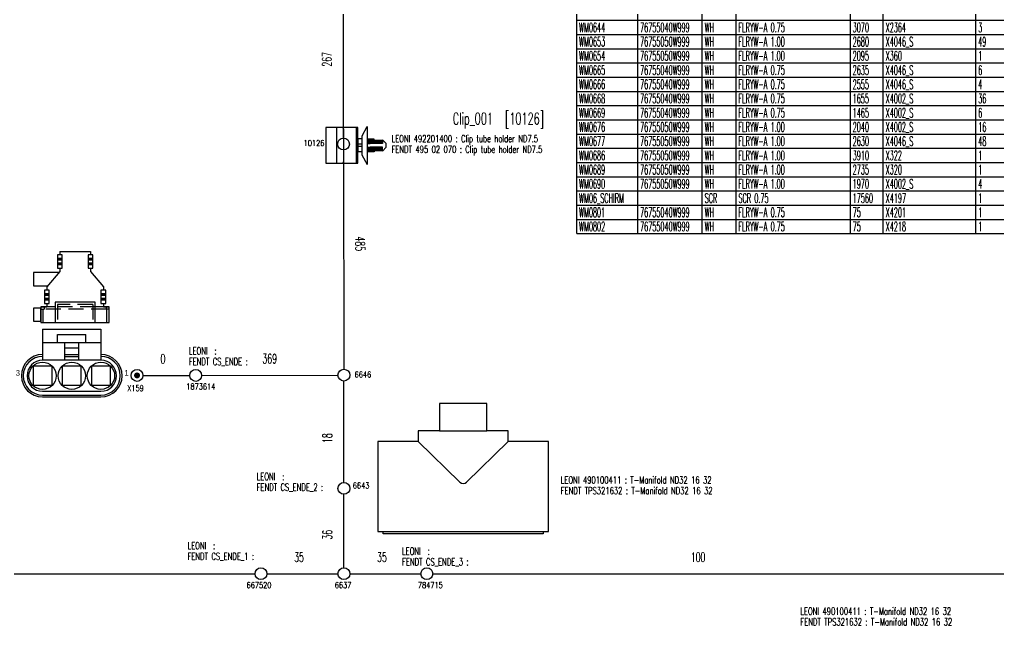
# Model space of a CAD drawing. Header units: millimetres. Extents: x -1 to 4489, y 0 to 1364.
# Drawn here: x 1926.4 to 2339.4, y 848.2 to 1103.8 of the extents above; entities that cross this region are included whole.
import ezdxf

# ---------------------------------------------------------------- set-up
doc = ezdxf.new("R2010")
doc.units = ezdxf.units.MM
doc.linetypes.add('HIDDEN', pattern=[9.525, 6.35, -3.175])
doc.layers.add('LAYER_0', color=7, linetype='Continuous')
doc.layers.add('SYMBOLS', color=7, linetype='Continuous')
doc.styles.add('HS-BUNDLE-DIMENSION', font='ROMANS.SHX', dxfattribs={"width": 0.6, "height": 4})
doc.styles.add('HS-COMP-DESCRIPTION', font='ROMANS.SHX', dxfattribs={"width": 0.6, "height": 5})
doc.styles.add('HS-NODE', font='ROMANS.SHX', dxfattribs={"width": 0.7, "height": 2.5})
doc.styles.add('HS-PART-NO', font='ROMANS.SHX', dxfattribs={"width": 0.7, "height": 3})
doc.styles.add('HS-TABLE-WIRE', font='ROMANS.SHX', dxfattribs={"width": 0.5, "height": 4})
doc.linetypes.add('NW_11_FHW_OPEN', pattern='A,0.0001,["=",Standard,S=0.4,R=0,X=0,Y=-0.2],-0.0001,["[]",Standard,S=0.3,R=0,X=-0.05,Y=-0.15],-0.2', length=0.2002)
doc.linetypes.add('NW_26_FHW_OPEN', pattern='A,0.0001,["=",Standard,S=0.4,R=0,X=0,Y=-0.2],-0.0001,["[]",Standard,S=0.3,R=0,X=-0.05,Y=-0.15],-0.2', length=0.2002)
doc.linetypes.add('NW_6_FHW_OPEN', pattern='A,0.0001,["=",Standard,S=0.4,R=0,X=0,Y=-0.2],-0.0001,["[]",Standard,S=0.3,R=0,X=-0.05,Y=-0.15],-0.2', length=0.2002)

# ---------------------------------------------------------------- blocks, each defined once
blk = doc.blocks.new('492201400')
at = {"layer": 'SYMBOLS', "color": 7}
for points in [[(5.1, 23.932), (6.69, 25.542)], [(8.31, 25.542), (6.69, 25.542)], [(9.9, 23.932), (8.31, 25.542)], [(5.1, 23.932), (6.71, 23.932)], [(5.1, 23.472), (6.7, 23.592)], [(5.1, 23.472), (6.7, 23.472)], [(5.1, 23.032), (6.7, 23.162)], [(5.1, 23.032), (6.7, 23.032)], [(5.1, 22.592), (6.7, 22.712)], [(5.1, 22.592), (6.7, 22.592)], [(5.1, 22.112), (6.7, 22.232)], [(5.1, 22.112), (6.7, 22.112)], [(5.1, 21.622), (6.7, 21.742)], [(5.1, 21.622), (6.7, 21.622)], [(5.1, 21.202), (6.7, 21.332)], [(5.1, 21.202), (6.7, 21.202)], [(5.1, 21.202), (6.7, 21.202)], [(5.1, 20.792), (6.7, 20.922)], [(5.1, 20.792), (6.7, 20.792)], [(6.71, 23.932), (6.7, 23.592)], [(6.7, 23.472), (6.7, 23.162)], [(6.7, 23.032), (6.7, 22.712)], [(6.7, 22.592), (6.7, 22.232)], [(6.7, 22.112), (6.7, 21.742)], [(6.7, 21.622), (6.7, 21.332)], [(6.7, 21.202), (6.7, 20.922)], [(6.7, 20.792), (6.7, 20.522)], [(9.9, 23.932), (8.29, 23.932)], [(8.29, 23.932), (8.3, 23.592)], [(9.9, 23.472), (8.3, 23.592)], [(9.9, 23.472), (8.3, 23.472)], [(8.3, 23.472), (8.3, 23.162)], [(9.9, 23.032), (8.3, 23.162)], [(9.9, 23.032), (8.3, 23.032)], [(8.3, 23.032), (8.3, 22.712)], [(9.9, 22.592), (8.3, 22.712)], [(9.9, 22.592), (8.3, 22.592)], [(8.3, 22.592), (8.3, 22.232)], [(9.9, 22.112), (8.3, 22.232)], [(9.9, 22.112), (8.3, 22.112)], [(8.3, 22.112), (8.3, 21.742)], [(9.9, 21.622), (8.3, 21.742)], [(9.9, 21.622), (8.3, 21.622)], [(8.3, 21.622), (8.3, 21.332)], [(9.9, 21.202), (8.3, 21.332)], [(9.9, 21.202), (8.3, 21.202)], [(9.9, 21.202), (8.3, 21.202)], [(8.3, 21.202), (8.3, 20.922)], [(9.9, 20.792), (8.3, 20.922)], [(9.9, 20.792), (8.3, 20.792)], [(8.3, 20.792), (8.3, 20.522)], [(-0.5, 17.552), (15.5, 17.552)], [(3.49, 15.322), (-0.5, 17.552)], [(5.09, 20.382), (4.82, 20.382), (4.82, 17.712)], [(4.82, 17.712), (4.82, 17.552)], [(5.1, 20.392), (6.7, 20.522)], [(5.1, 20.392), (6.7, 20.392)], [(5.1, 19.952), (6.7, 20.082)], [(5.1, 19.952), (6.7, 19.952)], [(5.1, 19.542), (6.7, 19.662)], [(5.1, 19.542), (6.7, 19.542)], [(5.1, 19.082), (6.7, 19.212)], [(5.1, 19.082), (6.7, 19.082)], [(5.1, 18.682), (6.7, 18.812)], [(5.1, 18.682), (6.7, 18.682)], [(5.1, 18.262), (6.7, 18.382)], [(5.1, 18.262), (6.7, 18.262)], [(5.1, 17.822), (6.7, 17.942)], [(5.1, 17.822), (6.7, 17.822)], [(6.7, 20.392), (6.7, 20.082)], [(6.7, 19.952), (6.7, 19.662)], [(6.7, 19.542), (6.7, 19.212)], [(6.7, 19.082), (6.7, 18.812)], [(6.7, 18.382), (6.7, 18.682)], [(6.7, 17.942), (6.7, 18.262)], [(6.7, 17.822), (6.7, 17.552)], [(9.9, 20.392), (8.3, 20.522)], [(9.9, 20.392), (8.3, 20.392)], [(8.3, 20.392), (8.3, 20.082)], [(9.9, 19.952), (8.3, 20.082)], [(9.9, 19.952), (8.3, 19.952)], [(8.3, 19.952), (8.3, 19.662)], [(9.9, 19.542), (8.3, 19.662)], [(9.9, 19.542), (8.3, 19.542)], [(8.3, 19.542), (8.3, 19.212)], [(9.9, 19.082), (8.3, 19.212)], [(9.9, 19.082), (8.3, 19.082)], [(8.3, 19.082), (8.3, 18.812)], [(9.9, 18.682), (8.3, 18.812)], [(9.9, 18.682), (8.3, 18.682)], [(8.3, 18.382), (8.3, 18.682)], [(9.9, 18.262), (8.3, 18.382)], [(9.9, 18.262), (8.3, 18.262)], [(8.3, 17.942), (8.3, 18.262)], [(9.9, 17.822), (8.3, 17.942)], [(9.9, 17.822), (8.3, 17.822)], [(8.3, 17.822), (8.3, 17.552)], [(9.9, 20.382), (10.17, 20.382), (10.17, 17.712)], [(10.17, 17.712), (10.17, 17.552)], [(11.5, 15.292), (15.5, 17.552)], [(0, 0), (15, 0), (15, 13.5), (0, 13.5), (0, 0)], [(0, 12.836), (15, 12.836)], [(3.5, 15.292), (11.5, 15.292)], [(3.5, 15.292), (11.5, 15.292)], [(4.8, 15.292), (4.8, 13.501)], [(4.8, 13.501), (10.19, 13.501)], [(7.03, 15.292), (7.03, 13.501)], [(7.96, 15.292), (7.96, 13.501)], [(10.19, 15.292), (10.19, 13.501)], [(0.08, 4.535), (15, 4.535)], [(0.5, 7.523), (14.5, 7.523)]]:
    blk.add_lwpolyline(points, dxfattribs=at)
for centre, start, end in [((0.5, 7.023), 90, 180), ((14.5, 7.023), 0, 90)]:
    blk.add_arc(centre, 0.5, start, end, dxfattribs=at)
blk = doc.blocks.new('490100411')
at = {"layer": 'SYMBOLS', "color": 7}
for points in [[(10, 55.001), (-10, 55.001), (-10, 43.501), (10, 43.501), (10, 55.001)], [(-10, 43.501), (-19, 43.501), (-19, 39.001)], [(19, 39.001), (19, 43.501), (10, 43.501)], [(-19, 39.001), (-36, 39.001), (-36, 1), (36, 1), (36, 39.001), (19, 39.001)], [(-1.39, 21.857), (-19, 39.001)], [(19, 39.001), (1.4, 21.857)], [(33.75, 1), (33.75, 0), (-33.75, 0), (-33.75, 1)]]:
    blk.add_lwpolyline(points, dxfattribs=at)
blk.add_arc((0.01, 23.289), 2, 225.74, 314.13, dxfattribs=at)
blk = doc.blocks.new('418469900')
at = {"layer": 'LAYER_0', "color": 7}
for points in [[(-12.21, 28.55), (12.43, 28.55)], [(-12.21, 28.55), (-12.21, 15.47)], [(-5.89, 22.91), (-5.89, 26.3)], [(-5.89, 26.3), (6.11, 26.3)], [(6.11, 22.91), (6.11, 26.3)], [(12.43, 28.55), (12.43, 15.47)], [(-12.21, 22.91), (12.43, 22.91)], [(-2.85, 15.47), (-2.85, 22.91)], [(3.07, 15.47), (3.07, 22.91)], [(-2.85, 20.65), (3.07, 20.65)], [(-2.85, 17.87), (3.07, 17.87)], [(-2.85, 17.07), (3.07, 17.07)], [(-16.21, 4.91), (-8.21, 4.91), (-8.21, 12.91), (-16.21, 12.91), (-16.21, 4.91)], [(12.43, 15.47), (-12.21, 15.47)], [(-3.89, 4.91), (4.11, 4.91), (4.11, 12.91), (-3.89, 12.91), (-3.89, 4.91)], [(8.43, 4.91), (16.43, 4.91), (16.43, 12.91), (8.43, 12.91), (8.43, 4.91)], [(-12.21, 2.35), (12.43, 2.35)], [(-12.21, 0.75), (12.43, 0.75)], [(-12.21, -0.05), (12.43, -0.05)]]:
    blk.add_lwpolyline(points, dxfattribs=at)
for centre in [(-12.21, 8.91), (0.11, 8.91), (12.43, 8.91)]:
    blk.add_circle(centre, 5.76, dxfattribs=at)
for centre, radius, start, end in [((-12.21, 8.91), 8.96, 90, 180), ((-12.21, 8.91), 8.16, 90, 180), ((12.43, 8.91), 8.96, 0, 90), ((12.43, 8.91), 8.16, 0, 90), ((-12.21, 8.91), 6.56, 90, 180), ((12.43, 8.91), 6.56, 0, 90), ((-12.21, 8.91), 8.96, 180, 270), ((-12.21, 8.91), 8.16, 180, 270), ((-12.21, 8.91), 6.56, 180, 270), ((12.43, 8.91), 6.56, 270, 0), ((12.43, 8.91), 8.16, 270, 0), ((12.43, 8.91), 8.96, 270, 0)]:
    blk.add_arc(centre, radius, start, end, dxfattribs=at)
for s, p in [('3', (-23.52, 8.9)), ('1', (22.29, 8.9))]:
    blk.add_text(s, height=2.4, dxfattribs=at).set_placement(p)
blk = doc.blocks.new('418512010')
at = {"layer": 'LAYER_0', "color": 7}
for points in [[(116.4, 139.72), (122.82, 145.17)], [(122.82, 145.17), (124.22, 145.17)], [(124.22, 144.17), (129.92, 144.17), (129.92, 146.17), (124.22, 146.17), (124.22, 144.17)], [(124.22, 144.17), (125.84, 144.17), (125.84, 146.17), (124.22, 146.17), (124.22, 144.17)], [(125.84, 144.17), (126.34, 144.17), (126.34, 146.17), (125.84, 146.17), (125.84, 144.17)], [(127.8, 144.17), (128.3, 144.17), (128.3, 146.17), (127.8, 146.17), (127.8, 144.17)], [(128.3, 144.17), (129.92, 144.17), (129.92, 146.17), (128.3, 146.17), (128.3, 144.17)], [(129.92, 145.17), (131.32, 145.17)], [(131.32, 145.17), (131.32, 147.67)], [(131.32, 124.8), (131.32, 118.83), (137.9, 118.83), (137.9, 147.67), (131.32, 147.67), (131.32, 141.68)], [(137.9, 146.67), (137.9, 147.67)], [(109.3, 138.72), (115, 138.72), (115, 140.72), (109.3, 140.72), (109.3, 138.72)], [(109.3, 138.72), (110.92, 138.72), (110.92, 140.72), (109.3, 140.72), (109.3, 138.72)], [(110.92, 138.72), (111.42, 138.72), (111.42, 140.72), (110.92, 140.72), (110.92, 138.72)], [(112.88, 138.72), (113.38, 138.72), (113.38, 140.72), (112.88, 140.72), (112.88, 138.72)], [(113.38, 138.72), (115, 138.72), (115, 140.72), (113.38, 140.72), (113.38, 138.72)], [(129.3, 124.81), (137.9, 124.81), (137.9, 141.69), (129.3, 141.69), (129.3, 124.81)], [(107.9, 126.78), (107.9, 139.72)], [(107.9, 139.72), (109.3, 139.72)], [(115, 139.72), (116.4, 139.72)], [(107.9, 126.78), (109.3, 126.78)], [(109.3, 125.78), (115, 125.78), (115, 127.78), (109.3, 127.78), (109.3, 125.78)], [(109.3, 125.78), (110.92, 125.78), (110.92, 127.78), (109.3, 127.78), (109.3, 125.78)], [(110.92, 125.78), (111.42, 125.78), (111.42, 127.78), (110.92, 127.78), (110.92, 125.78)], [(112.88, 125.78), (113.38, 125.78), (113.38, 127.78), (112.88, 127.78), (112.88, 125.78)], [(113.38, 125.78), (115, 125.78), (115, 127.78), (113.38, 127.78), (113.38, 125.78)], [(115, 126.78), (116.4, 126.78)], [(116.4, 126.78), (122.82, 121.33)], [(116.81, 126.43), (116.81, 115.68)], [(122.41, 115.68), (122.41, 121.68)], [(122.82, 121.33), (124.22, 121.33)], [(124.22, 120.33), (129.92, 120.33), (129.92, 122.33), (124.22, 122.33), (124.22, 120.33)], [(124.22, 120.33), (125.84, 120.33), (125.84, 122.33), (124.22, 122.33), (124.22, 120.33)], [(125.84, 120.33), (126.34, 120.33), (126.34, 122.33), (125.84, 122.33), (125.84, 120.33)], [(127.8, 120.33), (128.3, 120.33), (128.3, 122.33), (127.8, 122.33), (127.8, 120.33)], [(128.3, 120.33), (129.92, 120.33), (129.92, 122.33), (128.3, 122.33), (128.3, 120.33)], [(129.92, 121.33), (131.32, 121.33)], [(131.32, 118.83), (131.32, 121.33)], [(137.9, 118.83), (137.9, 119.83)], [(116.81, 115.68), (122.41, 115.68)], [(137.4, 115.68), (137.4, 118.83), (131.8, 118.83), (131.8, 115.68)], [(131.8, 115.68), (137.4, 115.68)]]:
    blk.add_lwpolyline(points, dxfattribs=at)
at = {"layer": 'LAYER_0', "color": 7, "linetype": 'HIDDEN'}
for points in [[(131.32, 146.33), (132.32, 146.33)], [(132.32, 147.67), (132.32, 146.33)], [(137.9, 146.67), (132.32, 146.67)], [(132.32, 146.33), (132.32, 120.16)], [(137.9, 146.67), (137.9, 147.67)], [(130.3, 140.68), (130.29, 125.8)], [(130.3, 140.68), (137.89, 140.68)], [(131.32, 141.68), (131.32, 124.8)], [(130.29, 125.8), (137.89, 125.8)], [(131.32, 120.16), (132.32, 120.16)], [(132.32, 118.82), (132.32, 120.16)], [(137.9, 119.83), (132.32, 119.83)]]:
    blk.add_lwpolyline(points, dxfattribs=at)

msp = doc.modelspace()

# ---------------------------------------------------------------- linework, layer by layer
at = {"color": 7, "linetype": 'Continuous'}
for points in [[(2161.47, 1013.44), (2161.47, 1313.44)], [(2187.19, 1013.44), (2187.19, 1313.44)], [(2214.43, 1013.44), (2214.43, 1313.44)], [(2228.71, 1013.44), (2228.71, 1313.44)], [(2276.9, 1013.44), (2276.9, 1313.44)], [(2290.81, 1013.44), (2290.81, 1313.44)], [(2329.85, 1013.44), (2329.85, 1313.44)], [(2161.47, 1103.44), (2629.95, 1103.44)], [(2161.47, 1097.44), (2629.95, 1097.44)], [(2161.47, 1091.44), (2629.95, 1091.44)], [(2161.47, 1085.44), (2629.95, 1085.44)], [(2161.47, 1079.44), (2629.95, 1079.44)], [(2161.47, 1073.44), (2629.95, 1073.44)], [(2161.47, 1067.44), (2629.95, 1067.44)], [(2161.47, 1061.44), (2629.95, 1061.44)], [(2161.47, 1055.44), (2629.95, 1055.44)], [(2161.47, 1049.44), (2629.95, 1049.44)], [(2161.47, 1043.44), (2629.95, 1043.44)], [(2161.47, 1037.44), (2629.95, 1037.44)], [(2161.47, 1031.44), (2629.95, 1031.44)], [(2161.47, 1025.44), (2629.95, 1025.44)], [(2161.47, 1019.44), (2629.95, 1019.44)], [(2161.47, 1013.44), (2629.95, 1013.44)]]:
    msp.add_lwpolyline(points, dxfattribs=at)
at = {"color": 7, "linetype": 'NW_6_FHW_OPEN', "ltscale": 8}
for points in [[(2063.03, 1053.74), (2063.03, 1130.38)], [(2063.03, 1048.74), (2063.2, 956.25)], [(2003.18, 953.63), (2060.7, 953.74)]]:
    msp.add_lwpolyline(points, dxfattribs=at)
at = {"color": 7, "linetype": 'Continuous'}
msp.add_lwpolyline([(1975.3, 953.62, 1.25, 1.25, 1), (1976.55, 953.62, 1.25, 1.25, 1)], format="xyseb", close=True, dxfattribs=at)
at = {"color": 7, "ltscale": 8}
for points in [[(1978.43, 953.62), (1998.18, 953.62)], [(2063.2, 872.46), (2063.2, 903.46)], [(2030.7, 869.96), (2060.7, 869.96)], [(2065.7, 869.96), (2095.7, 869.96)]]:
    msp.add_lwpolyline(points, dxfattribs=at)
at = {"color": 7, "linetype": 'NW_11_FHW_OPEN', "ltscale": 8}
msp.add_lwpolyline([(2063.2, 908.46), (2063.2, 951.25)], dxfattribs=at)
at = {"color": 7, "linetype": 'NW_26_FHW_OPEN', "ltscale": 8}
for points in [[(1776.78, 869.96), (2025.7, 869.96)], [(2100.7, 869.96), (2374.13, 869.96)]]:
    msp.add_lwpolyline(points, dxfattribs=at)
at = {"color": 7, "linetype": 'Continuous'}
for centre in [(2063.03, 1051.24), (1975.93, 953.62), (2000.68, 953.62), (2063.2, 953.75), (2063.2, 905.96), (2028.2, 869.96), (2063.2, 869.96), (2098.2, 869.96)]:
    msp.add_circle(centre, 2.5, dxfattribs=at)

# ---------------------------------------------------------------- block references
at = {"rotation": 270}
for name, p in [('492201400', (2055.54, 1058.18)), ('418512010', (1816.53, 1113.86))]:
    msp.add_blockref(name, p, dxfattribs=at)
for name, p in [('418469900', (1948.27, 944.59)), ('490100411', (2113.57, 886.74))]:
    msp.add_blockref(name, p)

# ---------------------------------------------------------------- texts
at = {"color": 92, "linetype": 'Continuous', "style": 'HS-TABLE-WIRE', "width": 0.5}
for s, p in [('WM0644', (2162.47, 1098.44)), ('76755040W999', (2188.19, 1098.44)), ('WH', (2215.43, 1098.44)), ('FLRYW-A 0.75', (2229.71, 1098.44)), ('3070', (2277.9, 1098.44)), ('X2364      ', (2291.81, 1098.44)), ('3', (2330.85, 1098.44)), ('WM0653', (2162.47, 1092.44)), ('76755050W999', (2188.19, 1092.44)), ('WH', (2215.43, 1092.44)), ('FLRYW-A 1.00', (2229.71, 1092.44)), ('2680', (2277.9, 1092.44)), ('X4046_S      ', (2291.81, 1092.44)), ('49', (2330.85, 1092.44)), ('WM0654', (2162.47, 1086.44)), ('76755050W999', (2188.19, 1086.44)), ('WH', (2215.43, 1086.44)), ('FLRYW-A 1.00', (2229.71, 1086.44)), ('2095', (2277.9, 1086.44)), ('X360      ', (2291.81, 1086.44)), ('1', (2330.85, 1086.44)), ('WM0665', (2162.47, 1080.44)), ('76755040W999', (2188.19, 1080.44)), ('WH', (2215.43, 1080.44)), ('FLRYW-A 0.75', (2229.71, 1080.44)), ('2635', (2277.9, 1080.44)), ('X4046_S      ', (2291.81, 1080.44)), ('6', (2330.85, 1080.44)), ('WM0666', (2162.47, 1074.44)), ('76755040W999', (2188.19, 1074.44)), ('WH', (2215.43, 1074.44)), ('FLRYW-A 0.75', (2229.71, 1074.44)), ('2555', (2277.9, 1074.44)), ('X4046_S      ', (2291.81, 1074.44)), ('4', (2330.85, 1074.44)), ('WM0668', (2162.47, 1068.44)), ('76755040W999', (2188.19, 1068.44)), ('WH', (2215.43, 1068.44)), ('FLRYW-A 0.75', (2229.71, 1068.44)), ('1655', (2277.9, 1068.44)), ('X4002_S      ', (2291.81, 1068.44)), ('36', (2330.85, 1068.44)), ('WM0669', (2162.47, 1062.44)), ('76755040W999', (2188.19, 1062.44)), ('WH', (2215.43, 1062.44)), ('FLRYW-A 0.75', (2229.71, 1062.44)), ('1465', (2277.9, 1062.44)), ('X4002_S      ', (2291.81, 1062.44)), ('6', (2330.85, 1062.44)), ('WM0676', (2162.47, 1056.44)), ('76755050W999', (2188.19, 1056.44)), ('WH', (2215.43, 1056.44)), ('FLRYW-A 1.00', (2229.71, 1056.44)), ('2040', (2277.9, 1056.44)), ('X4002_S      ', (2291.81, 1056.44)), ('16', (2330.85, 1056.44)), ('WM0677', (2162.47, 1050.44)), ('76755050W999', (2188.19, 1050.44)), ('WH', (2215.43, 1050.44)), ('FLRYW-A 1.00', (2229.71, 1050.44)), ('2630', (2277.9, 1050.44)), ('X4046_S      ', (2291.81, 1050.44)), ('48', (2330.85, 1050.44)), ('WM0686', (2162.47, 1044.44)), ('76755050W999', (2188.19, 1044.44)), ('WH', (2215.43, 1044.44)), ('FLRYW-A 1.00', (2229.71, 1044.44)), ('3910', (2277.9, 1044.44)), ('X322      ', (2291.81, 1044.44)), ('1', (2330.85, 1044.44)), ('WM0689', (2162.47, 1038.44)), ('76755050W999', (2188.19, 1038.44)), ('WH', (2215.43, 1038.44)), ('FLRYW-A 1.00', (2229.71, 1038.44)), ('2735', (2277.9, 1038.44)), ('X320      ', (2291.81, 1038.44)), ('1', (2330.85, 1038.44)), ('WM0690', (2162.47, 1032.44)), ('76755050W999', (2188.19, 1032.44)), ('WH', (2215.43, 1032.44)), ('FLRYW-A 1.00', (2229.71, 1032.44)), ('1970', (2277.9, 1032.44)), ('X4002_S      ', (2291.81, 1032.44)), ('4', (2330.85, 1032.44)), ('WM06_SCHIRM', (2162.47, 1026.44)), ('SCR', (2215.43, 1026.44)), ('SCR 0.75', (2229.71, 1026.44)), ('17560', (2277.9, 1026.44)), ('X4197      ', (2291.81, 1026.44)), ('1', (2330.85, 1026.44)), ('WM0801', (2162.47, 1020.44)), ('76755040W999', (2188.19, 1020.44)), ('WH', (2215.43, 1020.44)), ('FLRYW-A 0.75', (2229.71, 1020.44)), ('75', (2277.9, 1020.44)), ('X4201      ', (2291.81, 1020.44)), ('1', (2330.85, 1020.44)), ('WM0802', (2162.47, 1014.44)), ('76755040W999', (2188.19, 1014.44)), ('WH', (2215.43, 1014.44)), ('FLRYW-A 0.75', (2229.71, 1014.44)), ('75', (2277.9, 1014.44)), ('X4218      ', (2291.81, 1014.44)), ('1', (2330.85, 1014.44))]:
    msp.add_text(s, height=4, dxfattribs=at).set_placement(p)
at = {"color": 1, "linetype": 'Continuous', "ltscale": 8, "style": 'HS-BUNDLE-DIMENSION', "width": 0.6}
for s, rotation, p in [('267', 90, (2058.03, 1083.9)), ('485', 270.1005, (2068.1, 1012.25)), ('369', 0.1165, (2028.82, 958.67)), ('18', 90, (2058.2, 925.08)), ('36', 90, (2058.2, 884.36))]:
    msp.add_text(s, height=4, rotation=rotation, dxfattribs=at).set_placement(p)
at = {"color": 42, "linetype": 'Continuous', "style": 'HS-COMP-DESCRIPTION', "width": 0.6}
msp.add_text('Clip_001', height=5, dxfattribs=at).set_placement((2109.15, 1059.48))
at = {"color": 5, "linetype": 'Continuous'}
for s, height, style, width, p in [(' [10126]', 5, 'HS-COMP-DESCRIPTION', 0.6, (2129.15, 1059.48)), ('10126', 2.5, 'HS-NODE', 0.7, (2046.23, 1050.42)), ('6646', 2.5, 'HS-NODE', 0.7, (2067.73, 952.75)), ('1873614', 2.5, 'HS-NODE', 0.7, (1996.7, 947.68)), ('X159', 2.5, 'HS-NODE', 0.7, (1971.77, 947)), ('6643', 2.5, 'HS-NODE', 0.7, (2066.95, 905.92)), ('667520', 2.5, 'HS-NODE', 0.7, (2022.14, 863.91)), ('6637', 2.5, 'HS-NODE', 0.7, (2059.35, 863.91)), ('784715', 2.5, 'HS-NODE', 0.7, (2094.42, 863.91))]:
    msp.add_text(s, height=height, dxfattribs=dict(at, style=style, width=width)).set_placement(p)
at = {"color": 200, "linetype": 'Continuous', "style": 'HS-PART-NO', "width": 0.7}
for s, p in [('LEONI 492201400 : Clip tube holder ND7.5', (2083.3, 1051.98)), ('FENDT 495 02 070 : Clip tube holder ND7.5', (2083.3, 1047.48)), ('LEONI  :', (1997.79, 962.48)), ('FENDT CS_ENDE :', (1997.79, 957.98)), ('LEONI  :', (2026.38, 909.47)), ('LEONI 490100411 : T-Manifold ND32 16 32', (2154.71, 907.99)), ('FENDT CS_ENDE_2 :', (2026.38, 904.97)), ('FENDT TPS321632 : T-Manifold ND32 16 32', (2154.71, 903.49)), ('LEONI  :', (1997.23, 880.26)), ('LEONI  :', (2087.74, 877.98)), ('FENDT CS_ENDE_1 :', (1997.23, 875.76)), ('FENDT CS_ENDE_3 :', (2087.74, 873.48)), ('LEONI 490100411 : T-Manifold ND32 16 32', (2255.8, 852.65)), ('FENDT TPS321632 : T-Manifold ND32 16 32', (2255.8, 848.15))]:
    msp.add_text(s, height=3, dxfattribs=at).set_placement(p)
at = {"color": 1, "linetype": 'Continuous', "ltscale": 8, "style": 'HS-BUNDLE-DIMENSION', "width": 0.6}
for s, p in [('0', (1985.83, 958.62)), ('35', (2042.2, 874.96)), ('35', (2077.2, 874.96)), ('100', (2209.57, 874.96))]:
    msp.add_text(s, height=4, dxfattribs=at).set_placement(p)

doc.saveas('drawing.dxf')
